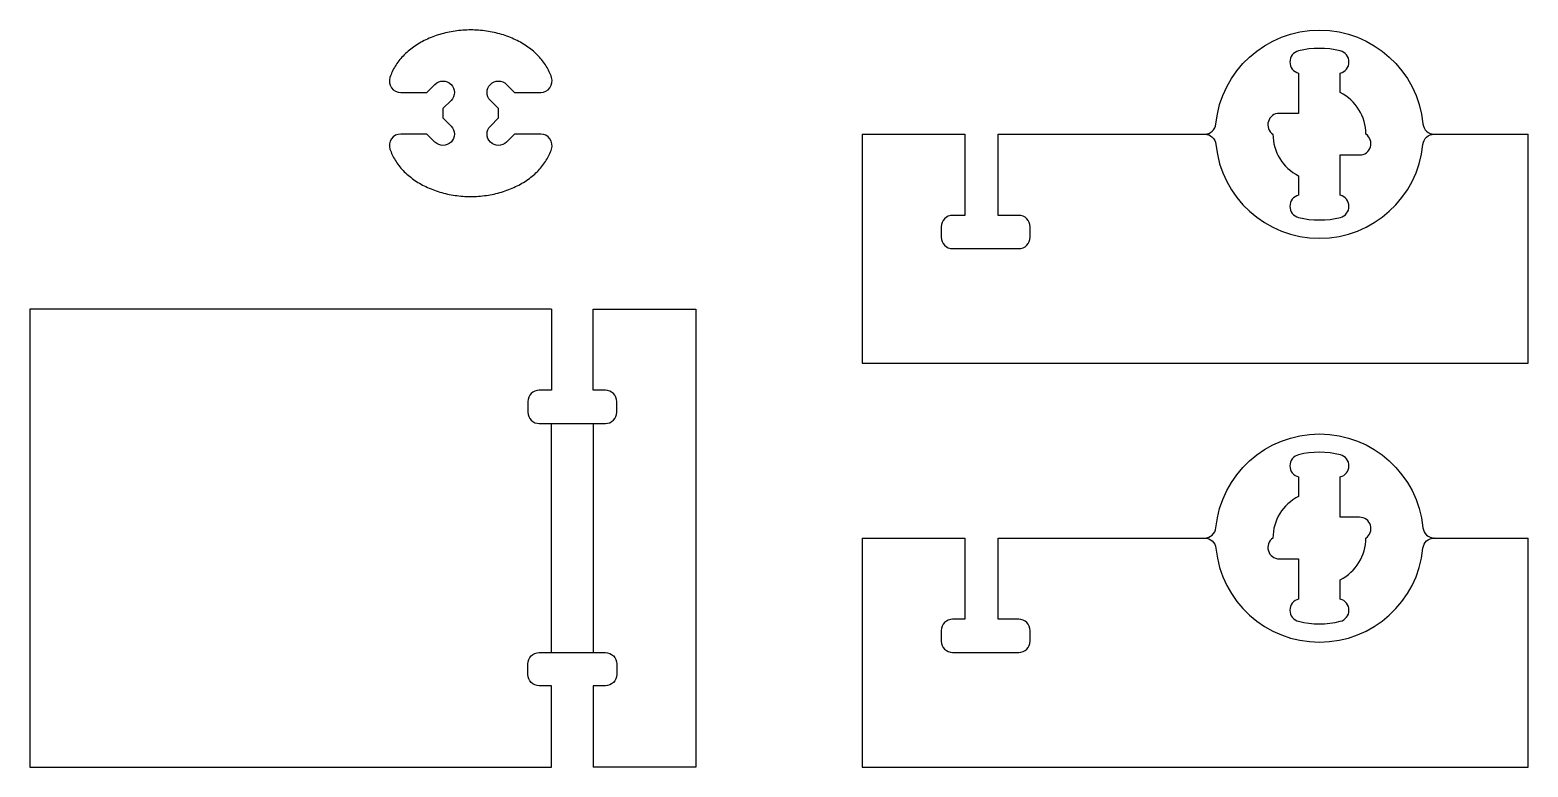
# Model space of a CAD drawing. Extents: x 269 to 809, y 133 to 398.
import ezdxf

# ---------------------------------------------------------------- set-up
doc = ezdxf.new("R2010")
doc.units = 0
doc.layers.add('1', color=7, linetype='CONTINUOUS')

msp = doc.modelspace()

# ---------------------------------------------------------------- linework, layer by layer
at = {"layer": '1', "color": 7, "linetype": 'CONTINUOUS'}
for p, q in [((568.9973, 360.78472), (605.9973, 360.78472)), ((617.9973, 360.78472), (692.39984, 360.78472)), ((775.19476, 360.78472), (808.9973, 360.78472)), ((456.9973, 174.02408), (456.9973, 256.52408)), ((471.9973, 256.52408), (471.9973, 174.02408)), ((568.9973, 215.27408), (605.9973, 215.27408)), ((617.9973, 215.27408), (692.39984, 215.27408)), ((775.19476, 215.27408), (808.9973, 215.27408))]:
    msp.add_line(p, q, dxfattribs=at)
for points in [[(456.997298, 381.233022, 0.058272), (455.114911, 385.254784, 0.052883), (452.255034, 388.938137, 0.047411), (448.520298, 392.150898, 0.042737), (444.044732, 394.777769, 0.039216), (438.98895, 396.724482, 0.036909), (433.534386, 397.921175, 0.035775), (427.87679, 398.324902, 0.035775), (422.219194, 397.921175, 0.036909), (416.76463, 396.724482, 0.039216), (411.708848, 394.777769, 0.042737), (407.233282, 392.150898, 0.047411), (403.498546, 388.938137, 0.052883), (400.638669, 385.254784, 0.058272), (398.756282, 381.233022, 0.058272)], [(692.406296, 360.784727, 0.385134), (696.479875, 364.480636), (696.479875, 364.480636, -0.905853), (771.114725, 364.480636), (771.114725, 364.480636, 0.385134), (775.188294, 360.784727)], [(741.297301, 390.784722, 0.123106), (726.297301, 390.784723), (726.2973, 390.78472), (726.2974, 390.7843), (726.2974, 390.784304, 0.791683), (726.2973, 382.80305), (726.2973, 382.80305), (726.2973, 368.28472), (726.2973, 368.28472), (719.31808, 368.28472), (719.31808, 368.284722, 0.740121), (717.026792, 360.784722), (717.02679, 360.784722, 0.284079), (726.2973, 345.784722), (726.2973, 345.78472), (726.2973, 338.76639), (726.2973, 338.766395, 0.791592), (726.296509, 330.785351), (726.29651, 330.78535), (726.2973, 330.78472), (726.297299, 330.784722, 0.123629), (741.359158, 330.800254), (741.359159, 330.800255, 0.785406), (741.297004, 338.766465), (741.297, 338.76646), (741.2973, 353.28472), (741.2973, 353.28472), (748.27652, 353.28472), (748.27652, 353.284722, 0.740121), (750.56781, 360.78472), (750.56781, 360.78472), (750.56781, 360.784722, 0.284079), (741.2973, 375.784722), (741.2973, 375.78472), (741.2973, 382.80305), (741.2973, 382.80305, 0.791683), (741.2972, 390.784304), (741.2972, 390.7843), (741.2973, 390.78472)], [(398.75637, 381.232992, 0.512857), (402.6421, 375.824902), (402.6421, 375.8249), (412.07851, 375.8249), (412.07851, 375.8249), (414.97765, 378.72404), (414.977654, 378.724042, -0.999999), (420.77593, 372.925767), (420.77593, 372.92576), (417.87679, 370.02662), (417.87679, 370.02662), (417.87679, 366.62318), (417.87679, 366.62318), (420.77593, 363.72404), (420.77593, 363.724038, -0.999999), (414.977654, 357.925762), (414.97765, 357.92576), (412.07851, 360.8249), (412.07851, 360.8249), (402.6421, 360.8249), (402.6421, 360.824902, 0.512856), (398.75637, 355.416813)], [(456.9973, 355.416782, 0.512859), (453.11158, 360.824902), (453.11158, 360.8249), (443.67507, 360.8249), (443.67507, 360.8249), (440.77593, 357.92576), (440.775926, 357.925762, -0.999999), (434.97765, 363.724038), (434.97765, 363.72404), (437.87679, 366.62318), (437.87679, 366.62318), (437.87679, 370.02662), (437.87679, 370.02662), (434.97765, 372.92576), (434.97765, 372.925767, -0.999999), (440.775926, 378.724042), (440.77593, 378.72404), (443.67507, 375.8249), (443.67507, 375.8249), (453.11158, 375.8249), (453.11158, 375.824902, 0.512867), (456.997268, 381.233117), (456.99727, 381.23311), (456.9973, 381.23302)], [(605.9973, 360.78472), (605.9973, 331.53472), (605.9973, 331.53472), (601.5973, 331.53472), (601.5973, 331.534722, 0.414214), (597.4973, 327.434722), (597.4973, 327.43472), (597.4973, 323.63472), (597.4973, 323.634722, 0.414214), (601.5973, 319.534722), (601.5973, 319.53472), (625.3973, 319.53472), (625.3973, 319.534722, 0.414214), (629.4973, 323.634722), (629.4973, 323.63472), (629.4973, 327.43472), (629.4973, 327.434722, 0.414214), (625.3973, 331.534722), (625.3973, 331.53472), (617.9973, 331.53472), (617.9973, 331.53472), (617.9973, 360.78472)], [(692.399836, 360.784722, -0.385587), (696.479875, 357.088809), (696.479875, 357.088809, 0.905853), (771.114725, 357.088809), (771.114725, 357.088809, -0.385587), (775.194764, 360.784722)], [(398.756282, 355.416782, 0.058272), (400.638669, 351.39502, 0.052883), (403.498546, 347.711667, 0.047411), (407.233282, 344.498907, 0.042737), (411.708848, 341.872035, 0.039216), (416.76463, 339.925322, 0.036909), (422.219194, 338.728629, 0.035775), (427.87679, 338.324902, 0.035775), (433.534386, 338.728629, 0.036909), (438.98895, 339.925322, 0.039216), (444.044732, 341.872035, 0.042737), (448.520298, 344.498907, 0.047411), (452.255034, 347.711667, 0.052883), (455.114911, 351.39502, 0.058272), (456.997298, 355.416782, 0.058272)], [(456.9973, 297.77408), (456.9973, 268.52408), (456.9973, 268.52408), (452.5973, 268.52408), (452.5973, 268.524082, 0.414214), (448.4973, 264.424082), (448.4973, 264.42408), (448.4973, 260.62408), (448.4973, 260.624082, 0.414214), (452.5973, 256.524082), (452.5973, 256.52408), (456.9973, 256.52408), (456.9973, 256.52408), (471.9973, 256.52408), (471.9973, 256.52408), (476.3973, 256.52408), (476.3973, 256.524082, 0.414214), (480.4973, 260.624082), (480.4973, 260.62408), (480.4973, 264.42408), (480.4973, 264.424082, 0.414214), (476.3973, 268.524082), (476.3973, 268.52408), (471.9973, 268.52408), (471.9973, 268.52408), (471.9973, 297.77408)], [(692.399836, 215.274082, 0.385587), (696.479875, 218.969996), (696.479875, 218.969996, -0.905853), (771.114725, 218.969996), (771.114725, 218.969996, 0.385587), (775.194764, 215.274082)], [(726.296509, 245.273454, 0.791592), (726.2973, 237.29241), (726.2973, 237.29241), (726.2973, 230.27408), (726.2973, 230.274082, 0.284079), (717.02679, 215.274082), (717.026792, 215.274082, 0.740121), (719.31808, 207.774082), (719.31808, 207.77408), (726.2973, 207.77408), (726.2973, 207.77408), (726.2973, 193.25575), (726.2973, 193.255755, 0.791683), (726.2974, 185.274501), (726.2974, 185.2745), (726.2973, 185.27408), (726.297301, 185.274082, 0.123106), (741.297301, 185.274082), (741.2973, 185.27408), (741.2972, 185.2745), (741.2972, 185.274501, 0.791683), (741.2973, 193.255755), (741.2973, 193.25575), (741.2973, 200.27408), (741.2973, 200.274082, 0.284079), (750.56781, 215.274082), (750.567808, 215.274082, 0.740121), (748.27652, 222.774082), (748.27652, 222.77408), (741.2973, 222.77408), (741.2973, 222.77408), (741.297, 237.29234), (741.297004, 237.29234, 0.785406), (741.359159, 245.25855), (741.359158, 245.25855, 0.123629), (726.297299, 245.274082), (726.2973, 245.27408), (726.29651, 245.27345)], [(605.9973, 215.27408), (605.9973, 186.02408), (605.9973, 186.02408), (601.5973, 186.02408), (601.5973, 186.024082, 0.414214), (597.4973, 181.924082), (597.4973, 181.92408), (597.4973, 178.12408), (597.4973, 178.124082, 0.414214), (601.5973, 174.024082), (601.5973, 174.02408), (625.3973, 174.02408), (625.3973, 174.024082, 0.414214), (629.4973, 178.124082), (629.4973, 178.12408), (629.4973, 181.92408), (629.4973, 181.924082, 0.414214), (625.3973, 186.024082), (625.3973, 186.02408), (617.9973, 186.02408), (617.9973, 186.02408), (617.9973, 215.27408)], [(692.399836, 215.274082, -0.385587), (696.479875, 211.578169), (696.479875, 211.578169, 0.905853), (771.114725, 211.578169), (771.114725, 211.578169, -0.385587), (775.194764, 215.274082)], [(456.9973, 132.77408), (456.9973, 162.02408), (456.9973, 162.02408), (452.5973, 162.02408), (452.5973, 162.024082, -0.414214), (448.4973, 166.124082), (448.4973, 166.12408), (448.4973, 169.92408), (448.4973, 169.924082, -0.414214), (452.5973, 174.024082), (452.5973, 174.02408), (456.9973, 174.02408), (456.9973, 174.02408), (471.9973, 174.02408), (471.9973, 174.02408), (476.3973, 174.02408), (476.3973, 174.024082, -0.414214), (480.4973, 169.924082), (480.4973, 169.92408), (480.4973, 166.12408), (480.4973, 166.124082, -0.414214), (476.3973, 162.024082), (476.3973, 162.02408), (471.9973, 162.02408), (471.9973, 162.02408), (471.9973, 132.77408)]]:
    msp.add_lwpolyline(points, format="xyb", dxfattribs=at)
for points in [[(568.9973, 360.78472), (568.9973, 278.28472), (568.9973, 278.28472), (808.9973, 278.28472), (808.9973, 278.28472), (808.9973, 360.78472)], [(456.9973, 297.77408), (268.9973, 297.77408), (268.9973, 297.77408), (268.9973, 132.77408), (268.9973, 132.77408), (456.9973, 132.77408)], [(471.9973, 297.77408), (508.9973, 297.77408), (508.9973, 297.77408), (508.9973, 132.77408), (508.9973, 132.77408), (471.9973, 132.77408)], [(568.9973, 215.27408), (568.9973, 132.77408), (568.9973, 132.77408), (808.9973, 132.77408), (808.9973, 132.77408), (808.9973, 215.27408)]]:
    msp.add_lwpolyline(points, dxfattribs=at)
for p in [(775.19476, 215.27408), (471.9973, 174.02408)]:
    msp.add_point(p, dxfattribs=at)

doc.saveas('drawing.dxf')
